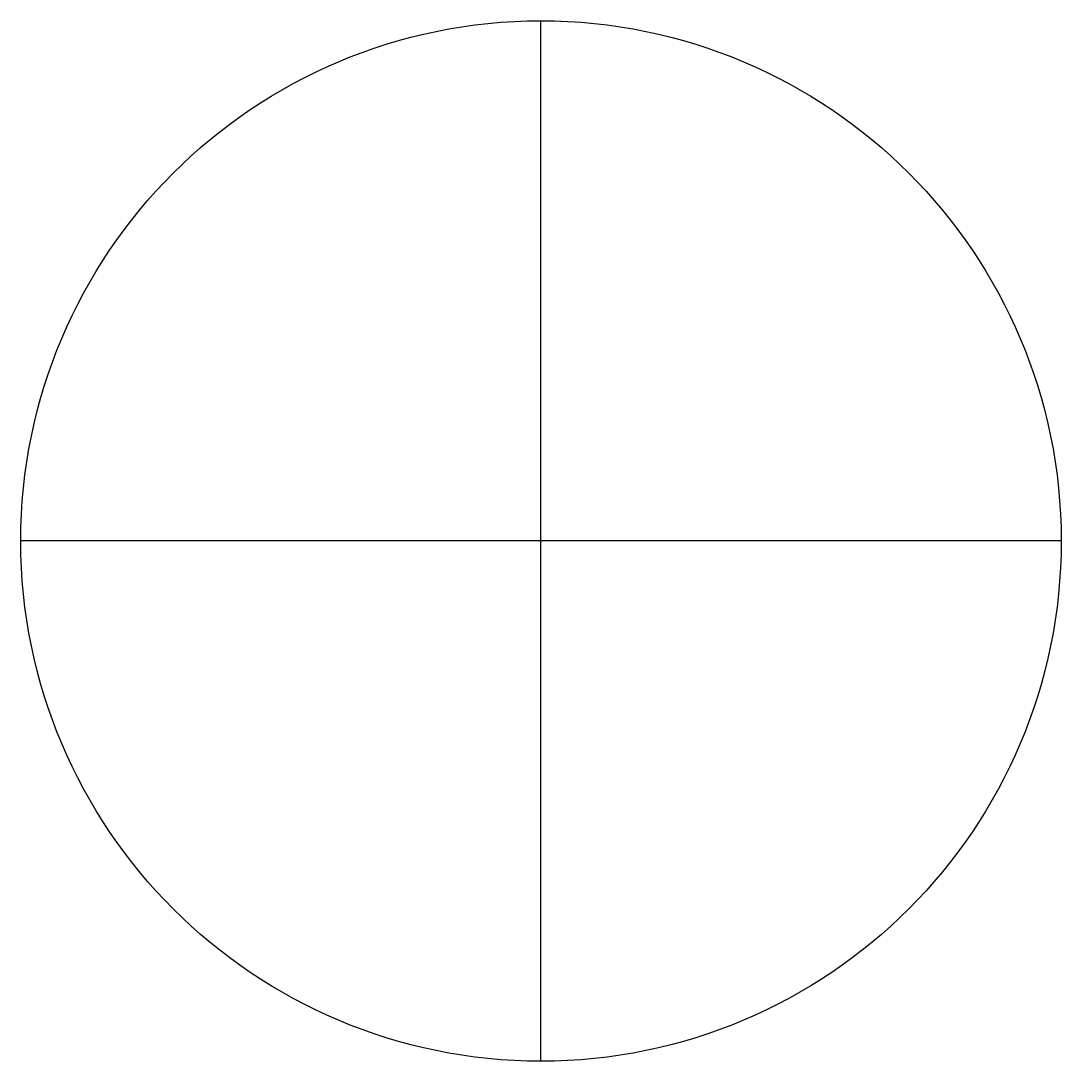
# Model space of a CAD drawing. Header units: millimetres. Extents: x -92.2 to -52.2, y 23.3 to 63.3.
import ezdxf

# ---------------------------------------------------------------- set-up
doc = ezdxf.new("R2010")
doc.units = ezdxf.units.MM
doc.header["$MEASUREMENT"] = 0

msp = doc.modelspace()

# ---------------------------------------------------------------- linework, layer by layer
at = {"linetype": 'Continuous'}
for p, q in [((-72.236, 23.329), (-72.236, 63.329)), ((-52.236, 43.329), (-92.236, 43.329))]:
    msp.add_line(p, q, dxfattribs=at)
msp.add_circle((-72.236, 43.329), 20)

doc.saveas('drawing.dxf')
